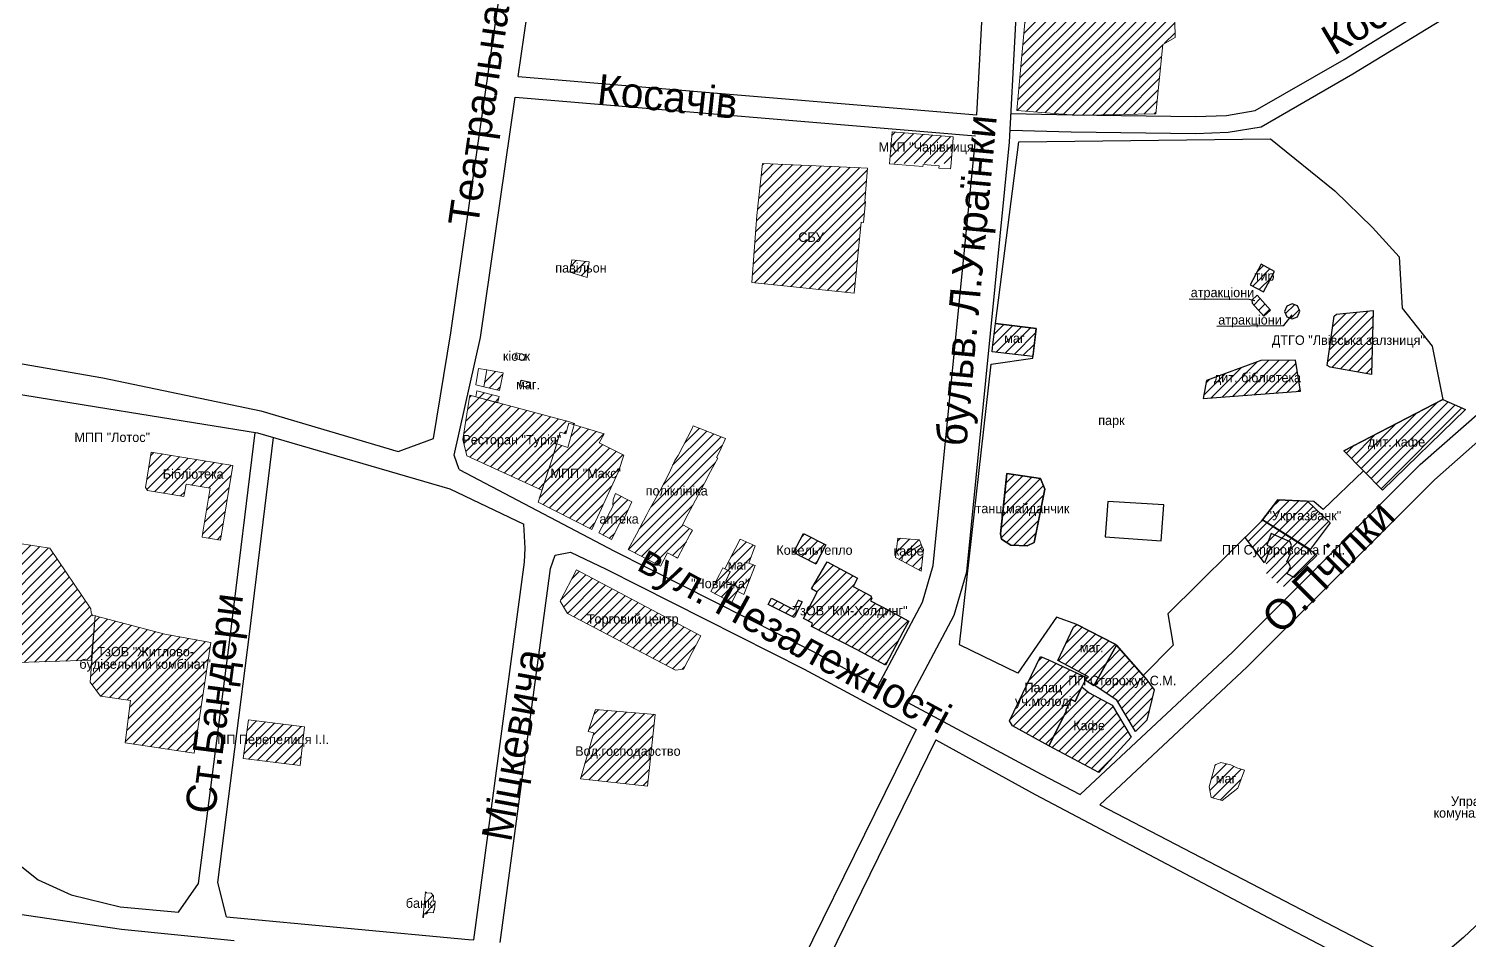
# Model space of a CAD drawing. Header units: millimetres. Extents: x 1379499 to 1411715, y 5652947 to 5671991.
# Drawn here: x 1403369 to 1404131, y 5658137 to 5658619 of the extents above; entities that cross this region are included whole.
import ezdxf
from ezdxf.enums import TextEntityAlignment as Align

# ---------------------------------------------------------------- set-up
doc = ezdxf.new("R2010")
doc.units = ezdxf.units.MM
for name, color, linetype in [('вулиці', 7, 'Continuous'), ('ВулНазва', 7, 'Continuous'), ('на область', 5, 'Continuous')]:
    doc.layers.add(name, color=color, linetype=linetype)
picture_1 = doc.add_image_def('image1.bmp', size_in_pixel=(3370, 2384))
pattern_1 = [(45, (19203.3615, -9190.9644), (-2.6516504294, 2.6516504294), [])]

msp = doc.modelspace()

# ---------------------------------------------------------------- hatches: boundary and pattern name
at = {"layer": 'вулиці', "lineweight": -2}
h = msp.add_hatch(dxfattribs=at)
h.set_pattern_fill('ANSI31', color=2, scale=30, style=0)
h.set_pattern_definition(pattern_1)
h.paths.add_polyline_path([(1403974.93, 5658631.44), (1403974.39, 5658657.22), (1403961.82, 5658657.43), (1403962.48, 5658676.98), (1403938.96, 5658675.14), (1403939.03, 5658672.28), (1403900.04, 5658669.08), (1403896.61, 5658631.44)])
h.paths.add_polyline_path([(1403896.61, 5658631.44), (1403891.53, 5658575.81), (1403919.65, 5658573.5), (1403920.81, 5658573.48), (1403929.69, 5658573.36), (1403965.04, 5658573.96), (1403968.71, 5658610.66), (1403975.29, 5658614.34), (1403974.93, 5658631.44)])
h.paths.add_polyline_path([(1403902.92, 5658621.8), (1403972.26, 5658621.8), (1403972.26, 5658631.69), (1403902.92, 5658631.69)], flags=9)
h = msp.add_hatch(dxfattribs=at)
h.set_pattern_fill('ANSI31', color=2, scale=30, style=0)
h.set_pattern_definition(pattern_1)
h.paths.add_polyline_path([(1403857.18, 5658552.31), (1403857.7, 5658558.55), (1403857.97, 5658561.87), (1403825.63, 5658564.47), (1403824.3, 5658547.82), (1403856.8, 5658547.82)])
h.paths.add_polyline_path([(1403814.55, 5658550.86), (1403875.15, 5658550.86), (1403875.15, 5658560.92), (1403814.55, 5658560.92)], flags=9)
h = msp.add_hatch(dxfattribs=at)
h.set_pattern_fill('ANSI31', color=5, scale=30, style=0)
h.set_pattern_definition(pattern_1)
h.paths.add_polyline_path([(1403812.69, 5658545.23), (1403805.7, 5658545.6), (1403757.37, 5658547.82), (1403757.11, 5658547.82), (1403754.16, 5658520.26), (1403751.37, 5658484.85), (1403805.61, 5658479.19), (1403809.23, 5658516.72), (1403810.51, 5658516.61), (1403811.61, 5658527.69), (1403811.26, 5658527.71)])
h.paths.add_polyline_path([(1403774.27, 5658504.98), (1403791.22, 5658504.98), (1403791.22, 5658512.64), (1403774.27, 5658512.64)], flags=24)
h = msp.add_hatch(dxfattribs=at)
h.set_pattern_fill('ANSI31', color=2, scale=30, style=0)
h.set_pattern_definition(pattern_1)
h.paths.add_polyline_path([(1403656.27, 5658496.89), (1403655.11, 5658490.29), (1403664.33, 5658487.47), (1403665.37, 5658495.72)])
h.paths.add_polyline_path([(1403641.5, 5658488.95), (1403680.67, 5658488.95), (1403680.67, 5658496.45), (1403641.5, 5658496.45)], flags=9)
h = msp.add_hatch(dxfattribs=at)
h.set_pattern_fill('ANSI31', color=2, scale=30, style=0)
h.set_pattern_definition(pattern_1)
h.paths.add_polyline_path([(1404027.85, 5658490.74), (1404020.85, 5658494.52), (1404014.98, 5658483.64), (1404021.99, 5658479.85), (1404023.83, 5658483.27), (1404027.39, 5658489.87)])
h.paths.add_polyline_path([(1404015.88, 5658483.85), (1404029.24, 5658483.85), (1404029.24, 5658491.32), (1404015.88, 5658491.32)], flags=9)
h = msp.add_hatch(dxfattribs=at)
h.set_pattern_fill('ANSI31', color=2, scale=30, style=0)
h.set_pattern_definition(pattern_1)
h.paths.add_polyline_path([(1404018.73, 5658478.14), (1404015.78, 5658475.58), (1404015.99, 5658473.88), (1404022.19, 5658466.96), (1404025.72, 5658470.25)])
h = msp.add_hatch(dxfattribs=at)
h.set_pattern_fill('ANSI31', color=12, scale=30, style=0)
h.set_pattern_definition(pattern_1)
h.paths.add_polyline_path([(1404080.09, 5658469.98), (1404060.58, 5658468.18), (1404059.42, 5658467.03), (1404055.69, 5658440.88), (1404057.3, 5658440.12), (1404079.13, 5658436.26)])
h.paths.add_polyline_path([(1404007.51, 5658449.41), (1404126.26, 5658449.41), (1404126.26, 5658458.16), (1404007.51, 5658458.16)], flags=9)
h = msp.add_hatch(dxfattribs=at)
h.set_pattern_fill('ANSI31', color=2, scale=30, style=0)
h.set_pattern_definition(pattern_1)
h.paths.add_polyline_path([(1404040.06, 5658472.4), (1404040.02, 5658472.43), (1404037.17, 5658473.61), (1404034.35, 5658472.41), (1404033.2, 5658469.57), (1404034.37, 5658466.8), (1404034.42, 5658466.74), (1404037.25, 5658465.6), (1404040.04, 5658466.78), (1404041.21, 5658469.63)])
h = msp.add_hatch(dxfattribs=at)
h.set_pattern_fill('ANSI31', color=2, scale=30, style=0)
h.set_pattern_definition(pattern_1)
h.paths.add_polyline_path([(1403880.34, 5658463.13), (1403878.76, 5658450.44), (1403878.55, 5658448.24), (1403900.05, 5658445.66), (1403901.89, 5658460.54)])
h.paths.add_polyline_path([(1403883.93, 5658452.75), (1403896.64, 5658452.75), (1403896.64, 5658457.95), (1403883.93, 5658457.95)], flags=24)
h = msp.add_hatch(dxfattribs=at)
h.set_pattern_fill('ANSI31', color=2, scale=30, style=0)
h.set_pattern_definition(pattern_1)
h.paths.add_polyline_path([(1403619.96, 5658437.13), (1403611.31, 5658438.63), (1403609.78, 5658429.72), (1403617.94, 5658427.73)])
h = msp.add_hatch(dxfattribs=at)
h.set_pattern_fill('ANSI31', color=5, scale=30, style=0)
h.set_pattern_definition(pattern_1)
h.paths.add_polyline_path([(1404038.88, 5658443.69), (1404020.48, 5658443.55), (1403991.83, 5658433.05), (1403990.18, 5658423.56), (1404041.59, 5658427.42)])
h.paths.add_polyline_path([(1403993.82, 5658429.54), (1404043.82, 5658429.54), (1404043.82, 5658438.6), (1403993.82, 5658438.6)], flags=9)
h = msp.add_hatch(dxfattribs=at)
h.set_pattern_fill('ANSI31', color=2, scale=30, style=0)
h.set_pattern_definition(pattern_1)
h.paths.add_polyline_path([(1403654.75, 5658410.51), (1403657.54, 5658409.67), (1403657.73, 5658410.36), (1403654.97, 5658411.22), (1403602.25, 5658425.2), (1403598.59, 5658401.84), (1403600.75, 5658393.16), (1403640.37, 5658375.04), (1403645.54, 5658391.17), (1403648.14, 5658399.61), (1403648.24, 5658399.58), (1403648.24, 5658399.58), (1403648.24, 5658399.58), (1403650.13, 5658405.72), (1403653, 5658404.83)])
h.paths.add_polyline_path([(1403595.96, 5658396.08), (1403653.03, 5658396.08), (1403653.03, 5658406.16), (1403595.96, 5658406.16)], flags=9)
h.paths.add_polyline_path([(1403641.46, 5658380.16), (1403685.76, 5658380.16), (1403685.76, 5658387.64), (1403641.46, 5658387.64)], flags=9)
h = msp.add_hatch(dxfattribs=at)
h.set_pattern_fill('ANSI31', color=2, scale=30, style=0)
h.set_pattern_definition(pattern_1)
h.paths.add_polyline_path([(1403606.05, 5658427.58), (1403605.48, 5658424.34), (1403616.96, 5658421.3), (1403617.82, 5658424.58)])
h = msp.add_hatch(dxfattribs=at)
h.set_pattern_fill('ANSI31', color=2, scale=30, style=0)
h.set_pattern_definition(pattern_1)
h.paths.add_polyline_path([(1404128.83, 5658417.72), (1404116.84, 5658423.08), (1404064.54, 5658395.9), (1404074.95, 5658385.29), (1404085.01, 5658375.04)])
h.paths.add_polyline_path([(1404075.94, 5658394.94), (1404108.84, 5658394.94), (1404108.84, 5658404.99), (1404075.94, 5658404.99)], flags=24)
h = msp.add_hatch(dxfattribs=at)
h.set_pattern_fill('ANSI31', color=204, scale=30, style=0)
h.set_pattern_definition(pattern_1)
h.paths.add_polyline_path([(1403683.79, 5658393.53), (1403670.79, 5658400.07), (1403673.42, 5658404.83), (1403657.54, 5658409.67), (1403654.1, 5658397.67), (1403648.14, 5658399.61), (1403645.54, 5658391.17), (1403640.37, 5658375.04), (1403640.4, 5658375.02), (1403638.38, 5658368.81), (1403666.8, 5658354.23), (1403680.85, 5658384.88)])
h.paths.add_polyline_path([(1403641.46, 5658380.16), (1403685.76, 5658380.16), (1403685.76, 5658387.64), (1403641.46, 5658387.64)], flags=9)
h = msp.add_hatch(dxfattribs=at)
h.set_pattern_fill('ANSI31', color=5, scale=30, style=0)
h.set_pattern_definition(pattern_1)
h.paths.add_polyline_path([(1403728.54, 5658382.78), (1403728.69, 5658383.27), (1403733.43, 5658392.04), (1403732.74, 5658392.4), (1403734.55, 5658395.75), (1403737.48, 5658402.39), (1403720.33, 5658409.13), (1403719.95, 5658407.65), (1403712.42, 5658393.33), (1403710.65, 5658390.81), (1403707.68, 5658384.07), (1403702.77, 5658374.62), (1403697.05, 5658364.24), (1403695.89, 5658362.15), (1403690.36, 5658351.89), (1403686.12, 5658343.66), (1403700.12, 5658336.51), (1403703.16, 5658334.9), (1403706.86, 5658341.89), (1403711.17, 5658339.61), (1403712.19, 5658339.07), (1403718.89, 5658351.74), (1403720.08, 5658354), (1403715.32, 5658356.52), (1403714.74, 5658356.82), (1403717.78, 5658362.53), (1403724.1, 5658374.36)])
h.paths.add_polyline_path([(1403685.04, 5658371.1), (1403738.37, 5658371.1), (1403738.37, 5658378.6), (1403685.04, 5658378.6)], flags=9)
h.paths.add_polyline_path([(1403652.75, 5658346.6), (1403882.44, 5658221.94), (1403893.89, 5658243.04), (1403664.2, 5658367.69)], flags=9)
h = msp.add_hatch(dxfattribs=at)
h.set_pattern_fill('ANSI31', color=5, scale=30, style=0)
h.set_pattern_definition(pattern_1)
h.paths.add_polyline_path([(1403433.83, 5658395.16), (1403430.78, 5658376.47), (1403431.93, 5658374.9), (1403451.14, 5658371.74), (1403452.21, 5658378.25), (1403464.97, 5658376.15), (1403460.98, 5658351.89), (1403460.7, 5658350.17), (1403470.44, 5658348.56), (1403476.94, 5658388.09)])
h.paths.add_polyline_path([(1403431.42, 5658379.98), (1403480.58, 5658379.98), (1403480.58, 5658387.48), (1403431.42, 5658387.48)], flags=9)
h = msp.add_hatch(dxfattribs=at)
h.set_pattern_fill('ANSI31', color=2, scale=30, style=0)
h.set_pattern_definition(pattern_1)
h.paths.add_polyline_path([(1403886.21, 5658383.8), (1403886.14, 5658383.08), (1403884.12, 5658363.12), (1403882.94, 5658351.99), (1403883.51, 5658349.13), (1403888.47, 5658346), (1403897.06, 5658345.58), (1403900.7, 5658347.36), (1403903.14, 5658359.53), (1403906.41, 5658375.53), (1403904.04, 5658381.3)])
h.paths.add_polyline_path([(1403867.91, 5658360.51), (1403921.21, 5658360.51), (1403921.21, 5658369.24), (1403867.91, 5658369.24)], flags=9)
h = msp.add_hatch(dxfattribs=at)
h.set_pattern_fill('ANSI31', color=2, scale=30, style=0)
h.set_pattern_definition(pattern_1)
h.paths.add_polyline_path([(1403687.91, 5658368.93), (1403679.28, 5658373.33), (1403678.03, 5658370.2), (1403677.98, 5658367.17), (1403678.21, 5658367.06), (1403670.53, 5658352.5), (1403677.23, 5658349.07), (1403681.72, 5658357.66), (1403683.03, 5658358.14)])
h.paths.add_polyline_path([(1403666.23, 5658357.36), (1403696.23, 5658357.36), (1403696.23, 5658362.36), (1403666.23, 5658362.36)], flags=9)
h = msp.add_hatch(dxfattribs=at)
h.set_pattern_fill('ANSI31', color=2, scale=30, style=0)
h.set_pattern_definition(pattern_1)
h.paths.add_polyline_path([(1404029.64, 5658369.99), (1404021.42, 5658359.33), (1404023.14, 5658358.24), (1404046.73, 5658343.62), (1404057.28, 5658357.72), (1404045.21, 5658369.24)])
h.paths.add_polyline_path([(1404020.82, 5658356.02), (1404066.5, 5658356.02), (1404066.5, 5658366.08), (1404020.82, 5658366.08)], flags=9)
h = msp.add_hatch(dxfattribs=at)
h.set_pattern_fill('ANSI31', color=5, scale=30, style=0)
h.set_pattern_definition(pattern_1)
h.paths.add_polyline_path([(1403314.79, 5658354.89), (1403266.5, 5658362.76), (1403286.8, 5658312.09), (1403296.61, 5658286.92), (1403297.26, 5658287.62), (1403352.44, 5658304.62), (1403357.91, 5658283.74), (1403402.07, 5658285.2), (1403403.78, 5658304.28), (1403404.09, 5658308.63), (1403404.17, 5658308.61), (1403404.18, 5658308.74), (1403402.93, 5658308.65), (1403402.05, 5658310.15), (1403401.84, 5658312.28), (1403380.14, 5658344.44), (1403357.32, 5658347.86)])
h.paths.add_polyline_path([(1403326.67, 5658319.76), (1403350.43, 5658319.76), (1403350.43, 5658327.23), (1403326.67, 5658327.23)], flags=24)
h.paths.add_polyline_path([(1403392.95, 5658277.54), (1403468.31, 5658277.54), (1403468.31, 5658287.62), (1403392.95, 5658287.62)], flags=9)
h = msp.add_hatch(dxfattribs=at)
h.set_pattern_fill('ANSI31', color=2, scale=30, style=0)
h.set_pattern_definition(pattern_1)
h.paths.add_polyline_path([(1403737.62, 5658327.03), (1403740.01, 5658331.94), (1403737.1, 5658333.43), (1403736.11, 5658333.94), (1403734.31, 5658330.4), (1403729.71, 5658321.42), (1403740.9, 5658315.61), (1403743.63, 5658321.54), (1403744.42, 5658323.54)], flags=16)
h.paths.add_polyline_path([(1403713.52, 5658321.95), (1403756.02, 5658321.95), (1403756.02, 5658329.45), (1403713.52, 5658329.45)], flags=24)
h.paths.add_polyline_path([(1403652.75, 5658346.6), (1403882.44, 5658221.94), (1403893.89, 5658243.04), (1403664.2, 5658367.69)], flags=9)
h = msp.add_hatch(dxfattribs=at)
h.set_pattern_fill('ANSI31', color=2, scale=30, style=0)
h.set_pattern_definition(pattern_1)
h.paths.add_polyline_path([(1403753.14, 5658345.63), (1403745.35, 5658349.24), (1403737.15, 5658333.48), (1403740.05, 5658331.99), (1403737.66, 5658327.08), (1403744.47, 5658323.59), (1403743.67, 5658321.59), (1403747.17, 5658319.92), (1403753.23, 5658335.21), (1403749.82, 5658336.56)], flags=17)
h.paths.add_polyline_path([(1403737.72, 5658332.85), (1403752.29, 5658332.85), (1403752.29, 5658338.1), (1403737.72, 5658338.1)], flags=24)
h.paths.add_polyline_path([(1403679.89, 5658327.18), (1403851.38, 5658234.11), (1403866.76, 5658262.46), (1403695.27, 5658355.52)], flags=9)
h = msp.add_hatch(dxfattribs=at)
h.set_pattern_fill('ANSI31', scale=30, style=0)
h.set_pattern_definition(pattern_1)
h.paths.add_polyline_path([(1403737.62, 5658327.03), (1403740.01, 5658331.94), (1403737.1, 5658333.43), (1403736.14, 5658333.92), (1403734.35, 5658330.45), (1403729.75, 5658321.47), (1403729.74, 5658321.48), (1403729.71, 5658321.42), (1403740.9, 5658315.61), (1403743.63, 5658321.54), (1403744.42, 5658323.54)], flags=16)
h.paths.add_polyline_path([(1403679.89, 5658327.18), (1403851.38, 5658234.11), (1403866.76, 5658262.46), (1403695.27, 5658355.52)], flags=9)
h = msp.add_hatch(dxfattribs=at)
h.set_pattern_fill('ANSI31', color=2, scale=30, style=0)
h.set_pattern_definition(pattern_1)
h.paths.add_polyline_path([(1404012.31, 5658350.13), (1404022.6, 5658336.6), (1404025.91, 5658345.1), (1404023.75, 5658346.07), (1404026.13, 5658352.08), (1404036.05, 5658347.82), (1404036.82, 5658345.87), (1404035.53, 5658342.89), (1404036.33, 5658341.47), (1404034.42, 5658337.16), (1404035.29, 5658336.88), (1404036.33, 5658334.62), (1404034.58, 5658330.76), (1404038.24, 5658328.9), (1404050.23, 5658340.56), (1404048.72, 5658342.16), (1404023.14, 5658358.24), (1404021.41, 5658359.32), (1404020.92, 5658358.68)])
h.paths.add_polyline_path([(1404026.13, 5658352.08), (1404023.75, 5658346.07), (1404025.91, 5658345.1), (1404022.6, 5658336.6), (1404023.2, 5658336.29), (1404025.29, 5658335.31), (1404023.54, 5658331.16), (1404029.1, 5658326.08), (1404031.44, 5658325.02), (1404033.04, 5658323.72), (1404038.24, 5658328.9), (1404034.58, 5658330.76), (1404036.33, 5658334.62), (1404035.29, 5658336.88), (1404034.42, 5658337.16), (1404036.33, 5658341.47), (1404035.53, 5658342.87), (1404036.82, 5658345.86), (1404036.05, 5658347.82)])
h.paths.add_polyline_path([(1403996.97, 5658337.88), (1404068.25, 5658337.88), (1404068.25, 5658347.77), (1403996.97, 5658347.77)], flags=9)
h = msp.add_hatch(dxfattribs=at)
h.set_pattern_fill('ANSI31', color=204, scale=30, style=0)
h.set_pattern_definition(pattern_1)
h.paths.add_polyline_path([(1403778.72, 5658352.21), (1403773.39, 5658342.03), (1403785.04, 5658336.05), (1403785.36, 5658335.89), (1403790.57, 5658346.14)])
h.paths.add_polyline_path([(1403757.06, 5658339.6), (1403812.06, 5658339.6), (1403812.06, 5658347.1), (1403757.06, 5658347.1)], flags=9)
h = msp.add_hatch(dxfattribs=at)
h.set_pattern_fill('ANSI31', color=2, scale=30, style=0)
h.set_pattern_definition(pattern_1)
h.paths.add_polyline_path([(1403828.65, 5658349.78), (1403827.42, 5658339.42), (1403830.78, 5658337.64), (1403831.08, 5658340.15), (1403841.07, 5658346.36), (1403840.03, 5658348.78)])
h.paths.add_polyline_path([(1403824.36, 5658339.82), (1403844.36, 5658339.82), (1403844.36, 5658344.82), (1403824.36, 5658344.82)], flags=9)
h = msp.add_hatch(dxfattribs=at)
h.set_pattern_fill('ANSI31', color=2, scale=30, style=0)
h.set_pattern_definition(pattern_1)
h.paths.add_polyline_path([(1403842.19, 5658343.73), (1403841.02, 5658332.23), (1403838.27, 5658333.71), (1403830.78, 5658337.64), (1403827.42, 5658339.42), (1403828.65, 5658349.78), (1403840.03, 5658348.78), (1403841.07, 5658346.36)])
h.paths.add_polyline_path([(1403825.22, 5658337.29), (1403843.49, 5658337.29), (1403843.49, 5658347.35), (1403825.22, 5658347.35)], flags=9)
h = msp.add_hatch(dxfattribs=at)
h.set_pattern_fill('ANSI31', color=2, scale=30, style=0)
h.set_pattern_definition(pattern_1)
h.paths.add_polyline_path([(1403465.37, 5658294.54), (1403441.01, 5658299.03), (1403404.09, 5658308.63), (1403401.59, 5658273.62), (1403406.99, 5658266.23), (1403422.94, 5658263.95), (1403420.02, 5658241.52), (1403456.51, 5658235.99)])
h.paths.add_polyline_path([(1403379.59, 5658278.2), (1403481.67, 5658278.2), (1403481.67, 5658286.95), (1403379.59, 5658286.95)], flags=9)
h.paths.add_polyline_path([(1403395.48, 5658285.99), (1403466.31, 5658285.99), (1403466.31, 5658293.49), (1403395.48, 5658293.49)], flags=9)
h.paths.add_polyline_path([(1403473.34, 5658184.27), (1403493.03, 5658336.33), (1403465.26, 5658339.93), (1403445.57, 5658187.86)], flags=9)
h = msp.add_hatch(dxfattribs=at)
h.set_pattern_fill('ANSI31', color=2, scale=30, style=0)
h.set_pattern_definition([(45, (19194.4583, -9185.406), (-2.6516504294, 2.6516504294), [])])
h.paths.add_polyline_path([(1403658.7, 5658332.93), (1403650.01, 5658316.4), (1403653.98, 5658309.81), (1403711.06, 5658279.83), (1403715.23, 5658280.47), (1403724.42, 5658298.08)])
h.paths.add_polyline_path([(1403653.25, 5658302.07), (1403723.67, 5658302.07), (1403723.67, 5658310.82), (1403653.25, 5658310.82)], flags=25)
h = msp.add_hatch(dxfattribs=at)
h.set_pattern_fill('ANSI31', color=2, scale=30, style=0)
h.set_pattern_definition(pattern_1)
h.paths.add_polyline_path([(1403806.85, 5658290.82), (1403822.07, 5658282.53), (1403831.35, 5658299.98), (1403834.47, 5658305.84), (1403824, 5658311.43), (1403814.15, 5658316.5), (1403814.85, 5658317.82), (1403814.44, 5658319.18), (1403804.97, 5658324.2), (1403807.28, 5658328.56), (1403791.22, 5658337.22), (1403783.07, 5658322.87), (1403785.93, 5658321.2), (1403778.81, 5658307.3), (1403783.57, 5658304.81), (1403783.01, 5658302.93)])
h.paths.add_polyline_path([(1403762.29, 5658306.34), (1403844.38, 5658306.34), (1403844.38, 5658315.09), (1403762.29, 5658315.09)], flags=9)
h = msp.add_hatch(dxfattribs=at)
h.set_pattern_fill('ANSI31', color=2, scale=30, style=0)
h.set_pattern_definition(pattern_1)
h.paths.add_polyline_path([(1403761.8, 5658317.97), (1403760.09, 5658314.58), (1403773.83, 5658307.67), (1403777.97, 5658316.07), (1403776.09, 5658317), (1403773.62, 5658312.03)])
h.paths.add_polyline_path([(1403762.29, 5658306.34), (1403844.38, 5658306.34), (1403844.38, 5658315.09), (1403762.29, 5658315.09)], flags=9)
h = msp.add_hatch(dxfattribs=at)
h.set_pattern_fill('ANSI31', color=2, scale=30, style=0)
h.set_pattern_definition(pattern_1)
h.paths.add_polyline_path([(1403923.3, 5658304), (1403921.48, 5658302.57), (1403913.22, 5658285.05), (1403929.42, 5658276.44), (1403927.8, 5658274.69), (1403927.79, 5658274.66), (1403932.22, 5658271.62), (1403932.46, 5658272.05), (1403932.46, 5658272.05), (1403944.07, 5658292.69), (1403944.07, 5658292.7), (1403944.07, 5658292.7), (1403932.46, 5658272.05), (1403932.46, 5658272.05), (1403944.07, 5658292.7), (1403944.01, 5658293.57)])
h = msp.add_hatch(dxfattribs=at)
h.set_pattern_fill('ANSI31', color=2, scale=30, style=0)
h.set_pattern_definition(pattern_1)
h.paths.add_polyline_path([(1403954.39, 5658247.51), (1403960.29, 5658253.5), (1403964.29, 5658269.44), (1403960.35, 5658274.88), (1403958.36, 5658277.15), (1403944.34, 5658293.18), (1403933.09, 5658273.16), (1403933.09, 5658273.16), (1403932.46, 5658272.05), (1403944.5, 5658264.1)])
h.paths.add_polyline_path([(1403915.11, 5658268.78), (1403979.55, 5658268.78), (1403979.55, 5658278.67), (1403915.11, 5658278.67)], flags=9)
h = msp.add_hatch(dxfattribs=at)
h.set_pattern_fill('ANSI31', color=5, scale=30, style=0)
h.set_pattern_definition(pattern_1)
h.paths.add_polyline_path([(1403908.26, 5658285.3), (1403904.15, 5658287.2), (1403887.71, 5658253.16), (1403889.34, 5658250.44), (1403908.53, 5658239.87), (1403917.89, 5658258.47), (1403917.45, 5658258.69), (1403920.35, 5658264.33), (1403922.35, 5658263.31), (1403925.97, 5658271.18), (1403927.79, 5658274.66), (1403927.78, 5658274.67), (1403927.8, 5658274.69), (1403928.5, 5658276.04)])
h.paths.add_polyline_path([(1403884.95, 5658258.53), (1403926.2, 5658258.53), (1403926.2, 5658267.28), (1403884.95, 5658267.28)], flags=9)
h.paths.add_polyline_path([(1403892.45, 5658265.65), (1403918.7, 5658265.65), (1403918.7, 5658274.4), (1403892.45, 5658274.4)], flags=25)
h = msp.add_hatch(dxfattribs=at)
h.set_pattern_fill('ANSI31', color=2, scale=30, style=0)
h.set_pattern_definition(pattern_1)
h.paths.add_polyline_path([(1403941.92, 5658261.39), (1403929.78, 5658268.02), (1403925.97, 5658271.18), (1403922.35, 5658263.31), (1403920.35, 5658264.33), (1403917.45, 5658258.69), (1403917.89, 5658258.47), (1403908.53, 5658239.87), (1403934.9, 5658225.85), (1403951.99, 5658244.5)])
h.paths.add_polyline_path([(1403919.97, 5658245.02), (1403939.59, 5658245.02), (1403939.59, 5658255.07), (1403919.97, 5658255.07)], flags=24)
h.paths.add_polyline_path([(1403888.5, 5658257.86), (1403922.66, 5658257.86), (1403922.66, 5658267.94), (1403888.5, 5658267.94)], flags=9)
h = msp.add_hatch(dxfattribs=at)
h.set_pattern_fill('ANSI31', color=164, scale=30, style=0)
h.set_pattern_definition(pattern_1)
h.paths.add_polyline_path([(1403668.82, 5658259.07), (1403664.9, 5658247.54), (1403667.83, 5658246.86), (1403660.87, 5658222.48), (1403696.3, 5658218.66), (1403700.28, 5658256.54)])
h.paths.add_polyline_path([(1403647.35, 5658232), (1403724.43, 5658232), (1403724.43, 5658240.75), (1403647.35, 5658240.75)], flags=9)
h = msp.add_hatch(dxfattribs=at)
h.set_pattern_fill('ANSI31', color=2, scale=30, style=0)
h.set_pattern_definition(pattern_1)
h.paths.add_polyline_path([(1403512.64, 5658229.53), (1403514.8, 5658249.94), (1403485.34, 5658253.69), (1403482.37, 5658233.28)])
h.paths.add_polyline_path([(1403456.83, 5658238.19), (1403539.74, 5658238.19), (1403539.74, 5658246.94), (1403456.83, 5658246.94)], flags=9)
h = msp.add_hatch(dxfattribs=at)
h.set_pattern_fill('ANSI31', color=2, scale=30, style=0)
h.set_pattern_definition(pattern_1)
h.paths.add_polyline_path([(1403999.42, 5658231.07), (1403996.43, 5658229.91), (1403993.28, 5658218.18), (1403994.41, 5658212.59), (1404000.24, 5658211.08), (1404008.47, 5658217.53), (1404011.95, 5658227.04), (1404007.86, 5658228.32), (1404004.67, 5658229.82)])
h.paths.add_polyline_path([(1403995.09, 5658220.1), (1404009.26, 5658220.1), (1404009.26, 5658225.1), (1403995.09, 5658225.1)], flags=24)
h = msp.add_hatch(dxfattribs=at)
h.set_pattern_fill('ANSI31', color=2, scale=30, style=0)
h.set_pattern_definition(pattern_1)
h.paths.add_polyline_path([(1403577.74, 5658151.64), (1403577.66, 5658151.14), (1403579.42, 5658151.05), (1403580.11, 5658151.83), (1403583.04, 5658151.59), (1403583.26, 5658153.14), (1403583.6, 5658153.14), (1403583.92, 5658157.76), (1403582.97, 5658157.81), (1403583.02, 5658160.54), (1403581.85, 5658161.97), (1403579.37, 5658162.23), (1403578.85, 5658162.81)])
h.paths.add_polyline_path([(1403565.52, 5658154.41), (1403585.52, 5658154.41), (1403585.52, 5658159.41), (1403565.52, 5658159.41)], flags=9)

# ---------------------------------------------------------------- linework, layer by layer
at = {"layer": 'вулиці', "color": 7}
for p, q in [((1403892.59, 5658559.16), (1404025.64, 5658560.79)), ((1404025.64, 5658560.79), (1404059.66, 5658533.23)), ((1403880.34, 5658463.13), (1403892.59, 5658559.16)), ((1404059.66, 5658533.23), (1404079.65, 5658513.89)), ((1404079.65, 5658513.89), (1404093.71, 5658498.34)), ((1404020.85, 5658494.52), (1404014.98, 5658483.64)), ((1404027.85, 5658490.74), (1404020.85, 5658494.52)), ((1404093.71, 5658498.34), (1404095.36, 5658471.34)), ((1404014.98, 5658483.64), (1404021.99, 5658479.85)), ((1404021.99, 5658479.85), (1404027.85, 5658490.74)), ((1404018.73, 5658478.14), (1404015.78, 5658475.58)), ((1404025.72, 5658470.25), (1404018.73, 5658478.14)), ((1404015.78, 5658475.58), (1404015.99, 5658473.88)), ((1404015.99, 5658473.88), (1404022.19, 5658466.96)), ((1404022.19, 5658466.96), (1404025.72, 5658470.25)), ((1404034.35, 5658472.41), (1404033.2, 5658469.57)), ((1404033.2, 5658469.57), (1404034.39, 5658466.75)), ((1404037.17, 5658473.61), (1404034.35, 5658472.41)), ((1404040.05, 5658472.42), (1404037.17, 5658473.61)), ((1404040.04, 5658466.78), (1404041.21, 5658469.63)), ((1404041.21, 5658469.63), (1404040.05, 5658472.42)), ((1404095.36, 5658471.34), (1404111.29, 5658451.24)), ((1403901.89, 5658460.54), (1403880.34, 5658463.13)), ((1403899.96, 5658444.93), (1403901.89, 5658460.54)), ((1404034.39, 5658466.75), (1404037.25, 5658465.6)), ((1404037.25, 5658465.6), (1404040.04, 5658466.78)), ((1404111.29, 5658451.24), (1404116.84, 5658423.08)), ((1403861.33, 5658293.27), (1403877.93, 5658441.67)), ((1403877.93, 5658441.67), (1403899.96, 5658444.93)), ((1404020.53, 5658443.6), (1403991.83, 5658433.08)), ((1404038.93, 5658443.74), (1404020.53, 5658443.6)), ((1404041.65, 5658427.43), (1404038.93, 5658443.74)), ((1403991.83, 5658433.08), (1403990.18, 5658423.56)), ((1403990.18, 5658423.56), (1404041.65, 5658427.43)), ((1404116.84, 5658423.08), (1404064.54, 5658395.9)), ((1404064.54, 5658395.9), (1404074.95, 5658385.29)), ((1404074.95, 5658385.29), (1404053.62, 5658364.92)), ((1403886.21, 5658383.81), (1403884.12, 5658363.12)), ((1403904.04, 5658381.3), (1403886.21, 5658383.81)), ((1403906.41, 5658375.53), (1403904.04, 5658381.3)), ((1403903.14, 5658359.53), (1403906.41, 5658375.53)), ((1403939.75, 5658369.09), (1403938.37, 5658350.35)), ((1403969.34, 5658367.39), (1403939.75, 5658369.09)), ((1404029.64, 5658369.99), (1404020.92, 5658358.68)), ((1404048.59, 5658369.08), (1404029.64, 5658369.99)), ((1404053.62, 5658364.92), (1404048.59, 5658369.08)), ((1403884.12, 5658363.12), (1403882.94, 5658351.99)), ((1403967.95, 5658348.32), (1403969.34, 5658367.39)), ((1403900.7, 5658347.36), (1403903.14, 5658359.53)), ((1404020.92, 5658358.68), (1403971.49, 5658309.62)), ((1404020.92, 5658358.68), (1404020.92, 5658358.68)), ((1403882.94, 5658351.99), (1403883.51, 5658349.13)), ((1403883.51, 5658349.13), (1403888.47, 5658346)), ((1403897.06, 5658345.58), (1403900.7, 5658347.36)), ((1403938.37, 5658350.35), (1403967.95, 5658348.32)), ((1403888.47, 5658346), (1403897.06, 5658345.58)), ((1403971.49, 5658309.62), (1403974.22, 5658293.18)), ((1403912.52, 5658308.01), (1403892.16, 5658278.32)), ((1403923.3, 5658304), (1403912.52, 5658308.01)), ((1403944.01, 5658293.57), (1403923.3, 5658304)), ((1403892.16, 5658278.32), (1403861.33, 5658293.27)), ((1403958.36, 5658277.15), (1403944.01, 5658293.57)), ((1403974.22, 5658293.18), (1403958.36, 5658277.15))]:
    msp.add_line(p, q, dxfattribs=at)
for points in [[(1403627.86, 5658593.73), (1403635.75, 5658648.45), (1403667.81, 5658923.48)], [(1403870.38, 5658573.39), (1403886.97, 5658880.76)], [(1403833.9, 5658262.9), (1403858.43, 5658309.06), (1403865.08, 5658331.88), (1403887.64, 5658559.05), (1403893.73, 5658671.89)], [(1403888.45, 5658574.2), (1403920.81, 5658573.48), (1403986.05, 5658572.61), (1404002.45, 5658573.2), (1404017.69, 5658575.69), (1404064.61, 5658602.81), (1404135.41, 5658646.18), (1404151.03, 5658656.37)], [(1403887.98, 5658565.38), (1403920.34, 5658564.48), (1403986.15, 5658563.61), (1404003.34, 5658564.23), (1404020.76, 5658567.07), (1404069.22, 5658595.07), (1404140.5, 5658638.74), (1404156.06, 5658649.1)], [(1403564.44, 5658395.46), (1403583.04, 5658402.32), (1403592.19, 5658458.32), (1403618.45, 5658640.62)], [(1403627.86, 5658593.73), (1403870.38, 5658573.39)], [(1403596.73, 5658385.91), (1403593.95, 5658393.65), (1403607.98, 5658455.71), (1403626.29, 5658582.83)], [(1403626.29, 5658582.83), (1403869.79, 5658562.4)], [(1403818.05, 5658271.43), (1403841.67, 5658315.87), (1403847.33, 5658335.32), (1403869.68, 5658560.43)], [(1403925.12, 5658214.15), (1404005.73, 5658289.63), (1404104.95, 5658388.59), (1404147.83, 5658426.42), (1404244.62, 5658514.7)], [(1403232.69, 5658447.18), (1403404.88, 5658419.16), (1403489.99, 5658405.31)], [(1403318.63, 5658449.92), (1403408.21, 5658434.46), (1403491.85, 5658416.93)], [(1403935.47, 5658208.77), (1404013.37, 5658281.72), (1404112.48, 5658380.56), (1404155.17, 5658418.23), (1404161.23, 5658423.76)], [(1403491.85, 5658416.93), (1403564.44, 5658395.46)], [(1403448.17, 5658151.98), (1403458.86, 5658167.06), (1403475.94, 5658300.19), (1403488.71, 5658405.52)], [(1403473.62, 5658149.6), (1403469.02, 5658167.68), (1403485.86, 5658298.95), (1403498.46, 5658402.86)], [(1403489.99, 5658405.31), (1403591.81, 5658375.8), (1403630.78, 5658357.06)], [(1403596.73, 5658385.91), (1403678.81, 5658342.84), (1403783.57, 5658290), (1403818.05, 5658271.43)], [(1403604.4, 5658137.34), (1403631.28, 5658336.94), (1403631.5, 5658344.41), (1403630.78, 5658357.06)], [(1403618.34, 5658135.98), (1403644.95, 5658333.62), (1403647.46, 5658340.62), (1403655.56, 5658342.36)], [(1403655.56, 5658342.36), (1403674.46, 5658333.27), (1403779.14, 5658280.47), (1403838.3, 5658248.61)], [(1404286.37, 5658288.01), (1404127.82, 5658138.55), (1404113.27, 5658126.28), (1404103.2, 5658121.47)], [(1403833.9, 5658262.9), (1403904.52, 5658224.87), (1403925.12, 5658214.15)], [(1403838.3, 5658248.61), (1403750.74, 5658070.64)], [(1403848.74, 5658243.03), (1403761.41, 5658065.15)], [(1403848.74, 5658243.03), (1403901.2, 5658214.25), (1404027.78, 5658147.41), (1404081.87, 5658119.23)], [(1403318.3, 5658231.67), (1403320.61, 5658220.54), (1403334.77, 5658203.5), (1403356.54, 5658183.01), (1403373.96, 5658169.06), (1403391.43, 5658161.21), (1403417.38, 5658154.86)], [(1403935.47, 5658208.77), (1404033.09, 5658157.99), (1404103.2, 5658121.47)], [(1403310.33, 5658121.18), (1403310.33, 5658121.18), (1403327.24, 5658151.81), (1403339.34, 5658154.02), (1403357.16, 5658152.07), (1403418.02, 5658142.99), (1403477.73, 5658137.02)], [(1403417.38, 5658154.86), (1403448.17, 5658151.98)], [(1403473.62, 5658149.6), (1403601.65, 5658137.61), (1403604.4, 5658137.34)]]:
    msp.add_lwpolyline(points, dxfattribs=at)
at = {"layer": 'вулиці', "color": 7, "lineweight": -2}
for points in [[(1403982.78, 5658476.16), (1404014.53, 5658476.1), (1404017.39, 5658475.38)], [(1403997.35, 5658461.69), (1404032.83, 5658462.03), (1404037.21, 5658467.68)]]:
    msp.add_lwpolyline(points, dxfattribs=at)
at = {"layer": 'вулиці', "color": 7}
for points in [[(1404079.13, 5658436.26), (1404057.3, 5658440.12), (1404055.69, 5658440.88), (1404059.42, 5658467.03), (1404060.58, 5658468.18), (1404080.09, 5658469.98), (1404079.13, 5658436.26)], [(1403880.34, 5658463.13), (1403901.89, 5658460.54), (1403900.05, 5658445.66), (1403878.55, 5658448.24), (1403878.76, 5658450.44), (1403880.34, 5658463.13)], [(1404074.95, 5658385.29), (1404064.54, 5658395.9), (1404116.84, 5658423.08), (1404128.83, 5658417.72), (1404085.01, 5658375.04), (1404074.95, 5658385.29)], [(1403886.21, 5658383.8), (1403904.04, 5658381.3), (1403906.41, 5658375.53), (1403900.7, 5658347.36), (1403897.06, 5658345.58), (1403888.47, 5658346), (1403883.51, 5658349.13), (1403882.94, 5658351.99), (1403886.21, 5658383.8)], [(1404021.41, 5658359.32), (1404029.64, 5658369.99), (1404045.21, 5658369.24), (1404057.28, 5658357.72), (1404046.73, 5658343.62), (1404021.41, 5658359.32)], [(1404023.75, 5658346.07), (1404025.91, 5658345.1), (1404022.6, 5658336.6), (1404012.31, 5658350.13), (1404020.92, 5658358.68), (1404021.42, 5658359.33), (1404048.72, 5658342.16), (1404050.23, 5658340.56), (1404038.24, 5658328.9), (1404034.58, 5658330.76), (1404036.33, 5658334.62), (1404035.29, 5658336.88), (1404034.42, 5658337.16), (1404036.33, 5658341.47), (1404035.53, 5658342.87), (1404036.82, 5658345.86), (1404036.05, 5658347.82), (1404026.13, 5658352.08), (1404023.75, 5658346.07)], [(1403921.48, 5658302.57), (1403923.3, 5658304), (1403944.01, 5658293.57), (1403944.07, 5658292.7), (1403932.22, 5658271.62), (1403927.78, 5658274.67), (1403929.42, 5658276.44), (1403913.22, 5658285.05), (1403921.48, 5658302.57)], [(1403944.34, 5658293.18), (1403958.36, 5658277.15), (1403960.35, 5658274.88), (1403964.29, 5658269.44), (1403960.29, 5658253.5), (1403954.39, 5658247.51), (1403944.5, 5658264.1), (1403932.46, 5658272.05), (1403944.34, 5658293.18)], [(1403928.5, 5658276.04), (1403925.97, 5658271.18), (1403922.35, 5658263.31), (1403920.35, 5658264.33), (1403917.45, 5658258.69), (1403917.89, 5658258.47), (1403908.53, 5658239.87), (1403889.34, 5658250.44), (1403887.71, 5658253.16), (1403904.15, 5658287.2), (1403908.26, 5658285.3), (1403928.5, 5658276.04)], [(1403925.97, 5658271.18), (1403929.78, 5658268.02), (1403941.92, 5658261.39), (1403951.99, 5658244.5), (1403934.9, 5658225.85), (1403908.53, 5658239.87), (1403917.89, 5658258.47), (1403917.45, 5658258.69), (1403920.35, 5658264.33), (1403922.35, 5658263.31), (1403925.97, 5658271.18)]]:
    msp.add_lwpolyline(points, close=True, dxfattribs=at)
at = {"layer": 'вулиці', "linetype": 'Continuous'}
for points in [[(1403629.46, 5658433.21), (1403634.2, 5658432.18), (1403633.56, 5658429.26), (1403628.83, 5658430.29), (1403629.46, 5658433.21)], [(1403773.39, 5658342.03), (1403778.72, 5658352.21), (1403790.57, 5658346.14), (1403785.36, 5658335.89), (1403785.04, 5658336.05), (1403773.39, 5658342.03)], [(1403814.85, 5658317.82), (1403814.15, 5658316.5), (1403824, 5658311.43), (1403834.47, 5658305.84), (1403831.35, 5658299.98), (1403822.07, 5658282.53), (1403806.85, 5658290.82), (1403783.01, 5658302.93), (1403783.57, 5658304.81), (1403778.81, 5658307.3), (1403785.93, 5658321.2), (1403783.07, 5658322.87), (1403791.22, 5658337.22), (1403807.28, 5658328.56), (1403804.97, 5658324.2), (1403814.44, 5658319.18), (1403814.85, 5658317.82)], [(1403761.8, 5658317.97), (1403773.62, 5658312.03), (1403776.09, 5658317), (1403777.97, 5658316.07), (1403773.83, 5658307.67), (1403760.09, 5658314.58), (1403761.8, 5658317.97)]]:
    msp.add_lwpolyline(points, close=True, dxfattribs=at)
at = {"layer": 'ВулНазва', "color": 7, "lineweight": 9}
for points in [[(1403962.48, 5658676.98), (1403961.82, 5658657.43), (1403974.39, 5658657.22), (1403975.29, 5658614.34), (1403968.71, 5658610.66), (1403965.04, 5658573.96), (1403926.64, 5658573.31), (1403920.26, 5658573.45), (1403891.53, 5658575.81), (1403900.04, 5658669.08), (1403939.03, 5658672.28), (1403938.96, 5658675.14), (1403962.48, 5658676.98)], [(1403825.63, 5658564.47), (1403857.97, 5658561.87), (1403857.7, 5658558.55), (1403857.18, 5658552.31), (1403856.66, 5658546.09), (1403856.55, 5658544.85), (1403850.36, 5658545.35), (1403850.44, 5658546.56), (1403841.98, 5658547.2), (1403841.89, 5658546.21), (1403824.27, 5658547.54), (1403825.63, 5658564.47)], [(1403751.37, 5658484.85), (1403754.16, 5658520.26), (1403757.11, 5658547.83), (1403805.7, 5658545.6), (1403812.69, 5658545.23), (1403811.26, 5658527.71), (1403811.61, 5658527.69), (1403810.51, 5658516.61), (1403809.23, 5658516.72), (1403805.61, 5658479.19), (1403751.37, 5658484.85)], [(1403655.11, 5658490.29), (1403656.27, 5658496.89), (1403665.37, 5658495.72), (1403664.33, 5658487.47), (1403655.11, 5658490.29)], [(1403631.64, 5658446.62), (1403631.05, 5658443.68), (1403626.16, 5658444.65), (1403626.75, 5658447.59), (1403631.64, 5658446.62)], [(1403606.93, 5658439.39), (1403611.31, 5658438.63), (1403609.78, 5658429.72), (1403605.44, 5658430.78), (1403606.93, 5658439.39)], [(1403611.31, 5658438.63), (1403619.96, 5658437.13), (1403617.94, 5658427.73), (1403609.78, 5658429.72), (1403611.31, 5658438.63)], [(1403602.25, 5658425.2), (1403654.97, 5658411.22), (1403657.73, 5658410.36), (1403654.1, 5658397.67), (1403648.24, 5658399.58), (1403645.64, 5658391.14), (1403640.41, 5658375.02), (1403600.75, 5658393.16), (1403598.59, 5658401.84), (1403602.25, 5658425.2)], [(1403606.05, 5658427.58), (1403617.82, 5658424.58), (1403616.96, 5658421.3), (1403605.48, 5658424.34), (1403606.05, 5658427.58)], [(1403638.38, 5658368.81), (1403645.66, 5658391.18), (1403650.13, 5658405.72), (1403653, 5658404.83), (1403654.75, 5658410.51), (1403673.42, 5658404.83), (1403670.79, 5658400.07), (1403683.79, 5658393.53), (1403680.85, 5658384.88), (1403666.8, 5658354.23), (1403638.38, 5658368.81)], [(1403703.16, 5658334.9), (1403700.12, 5658336.51), (1403686.12, 5658343.66), (1403690.36, 5658351.89), (1403695.89, 5658362.15), (1403697.05, 5658364.24), (1403702.77, 5658374.62), (1403707.68, 5658384.07), (1403710.65, 5658390.81), (1403712.42, 5658393.33), (1403719.95, 5658407.65), (1403720.33, 5658409.13), (1403737.48, 5658402.39), (1403734.55, 5658395.75), (1403732.74, 5658392.4), (1403733.43, 5658392.04), (1403728.69, 5658383.27), (1403728.54, 5658382.78), (1403724.1, 5658374.36), (1403717.78, 5658362.53), (1403714.74, 5658356.82), (1403715.32, 5658356.52), (1403720.08, 5658354), (1403718.89, 5658351.74), (1403712.19, 5658339.07), (1403711.17, 5658339.61), (1403706.86, 5658341.89), (1403703.16, 5658334.9)], [(1403433.83, 5658395.16), (1403476.94, 5658388.09), (1403470.44, 5658348.56), (1403460.7, 5658350.17), (1403460.98, 5658351.89), (1403464.97, 5658376.15), (1403452.21, 5658378.25), (1403451.14, 5658371.74), (1403431.93, 5658374.9), (1403430.78, 5658376.47), (1403433.83, 5658395.16)], [(1403679.28, 5658373.33), (1403687.91, 5658368.93), (1403683.03, 5658358.14), (1403681.72, 5658357.66), (1403677.23, 5658349.07), (1403670.53, 5658352.5), (1403678.21, 5658367.06), (1403677.98, 5658367.17), (1403678.03, 5658370.2), (1403679.28, 5658373.33)], [(1403266.5, 5658362.76), (1403314.79, 5658354.89), (1403357.32, 5658347.86), (1403380.14, 5658344.44), (1403401.84, 5658312.28), (1403402.05, 5658310.15), (1403402.93, 5658308.65), (1403404.18, 5658308.74), (1403402.07, 5658285.2), (1403357.91, 5658283.74), (1403352.44, 5658304.62), (1403297.26, 5658287.62), (1403296.61, 5658286.92), (1403266.5, 5658362.76)], [(1403737.15, 5658333.48), (1403745.35, 5658349.24), (1403753.14, 5658345.64), (1403749.82, 5658336.56), (1403753.23, 5658335.21), (1403747.17, 5658319.92), (1403743.67, 5658321.59), (1403744.47, 5658323.59), (1403737.66, 5658327.08), (1403740.05, 5658331.99), (1403737.15, 5658333.48)], [(1403828.65, 5658349.78), (1403840.03, 5658348.78), (1403841.07, 5658346.36), (1403831.08, 5658340.15), (1403830.78, 5658337.64), (1403827.42, 5658339.42), (1403828.65, 5658349.78)], [(1403830.78, 5658337.64), (1403831.08, 5658340.15), (1403841.07, 5658346.36), (1403842.19, 5658343.73), (1403841.02, 5658332.23), (1403838.27, 5658333.71), (1403830.78, 5658337.64)], [(1403650.01, 5658316.4), (1403658.7, 5658332.93), (1403724.42, 5658298.08), (1403715.23, 5658280.47), (1403711.06, 5658279.83), (1403653.98, 5658309.81), (1403650.01, 5658316.4)], [(1403729.71, 5658321.42), (1403734.31, 5658330.4), (1403736.11, 5658333.94), (1403737.1, 5658333.43), (1403740.01, 5658331.94), (1403737.62, 5658327.03), (1403744.42, 5658323.54), (1403743.63, 5658321.54), (1403740.9, 5658315.61), (1403729.71, 5658321.42)], [(1403404.09, 5658308.63), (1403441.01, 5658299.03), (1403465.37, 5658294.54), (1403456.51, 5658235.99), (1403420.02, 5658241.52), (1403422.94, 5658263.95), (1403406.99, 5658266.23), (1403401.59, 5658273.62), (1403404.09, 5658308.63)], [(1403660.87, 5658222.48), (1403667.83, 5658246.86), (1403664.9, 5658247.54), (1403668.82, 5658259.07), (1403700.28, 5658256.54), (1403696.3, 5658218.66), (1403660.87, 5658222.48)], [(1403485.34, 5658253.69), (1403514.8, 5658249.94), (1403512.64, 5658229.53), (1403482.37, 5658233.28), (1403485.34, 5658253.69)], [(1403994.41, 5658212.59), (1403993.28, 5658218.18), (1403996.43, 5658229.91), (1403999.42, 5658231.07), (1404004.67, 5658229.82), (1404007.86, 5658228.32), (1404011.95, 5658227.04), (1404008.47, 5658217.53), (1404000.24, 5658211.08), (1403994.41, 5658212.59)], [(1403578.85, 5658162.81), (1403579.37, 5658162.23), (1403581.85, 5658161.97), (1403583.02, 5658160.54), (1403582.97, 5658157.81), (1403583.92, 5658157.76), (1403583.6, 5658153.14), (1403583.26, 5658153.14), (1403583.04, 5658151.59), (1403580.11, 5658151.83), (1403579.42, 5658151.05), (1403578.07, 5658151.12), (1403577.87, 5658149.17), (1403577.4, 5658149.22), (1403577.45, 5658149.71), (1403577.74, 5658151.64), (1403578.85, 5658162.81)]]:
    msp.add_lwpolyline(points, close=True, dxfattribs=at)

# ---------------------------------------------------------------- texts
at = {"layer": 'ВулНазва', "color": 1, "lineweight": 9}
for s, rotation, p in [('Косачів', 30.80108, (1404086.8, 5658630.67)), ('Театральна', 81.89291, (1403609.37, 5658573.03)), ('Косачів', 353.80608, (1403706.94, 5658583.5)), ('бульв. Л.Українки', 84.7097, (1403866.85, 5658485.76)), ('О.Пчілки', 45.17597, (1404056.07, 5658335.08)), ('вул. Незалежності', 331.51152, (1403773.32, 5658294.82)), ('Ст.Бандери', 82.62269, (1403469.3, 5658262.1)), ('Мiцкевича', 79.68344, (1403627.26, 5658240.14))]:
    msp.add_text(s, height=16, rotation=rotation, dxfattribs=at).set_placement(p, align=Align.MIDDLE)
at = {"layer": 'ВулНазва', "color": 7, "lineweight": 9}
for s, p in [('МКП "Чарівниця"', (1403844.85, 5658555.89)), ('СБУ', (1403782.74, 5658508.81)), ('павільон', (1403661.08, 5658492.7)), ('тир', (1404022.56, 5658487.58)), ('атракціони', (1404000.32, 5658478.96)), ('атракціони', (1404014.89, 5658464.49)), ('маг', (1403890.28, 5658455.35)), ('ДТГО "Лвівська залзниця"', (1404066.89, 5658453.78)), ('кіоск', (1403626.99, 5658446.06)), ('маг.', (1403633.13, 5658430.82)), ('дит. бібліотека', (1404018.82, 5658434.07)), ('парк', (1403941.61, 5658411.21)), ('МПП "Лотос"', (1403413.21, 5658403.01)), ('Ресторан "Турія"', (1403624.49, 5658401.12)), ('дит. кафе', (1404092.39, 5658399.96)), ('Бібліотека', (1403456, 5658383.73)), ('МПП "Макс"', (1403663.61, 5658383.9)), ('поліклініка', (1403711.71, 5658374.85)), ('танц.майданчик', (1403894.56, 5658364.88)), ('"Укргазбанк"', (1404043.66, 5658361.05)), ('аптека', (1403681.23, 5658359.86)), ('ПП Супоровська Г.Д.', (1404032.61, 5658342.82)), ('Ковельтепло', (1403784.56, 5658343.35)), ('кафе', (1403834.36, 5658342.32)), ('маг.', (1403745.01, 5658335.47)), ('"Новинка"', (1403734.77, 5658325.7)), ('Торговий центр', (1403688.46, 5658306.44)), ('ТзОВ "КМ-Холдинг"', (1403803.33, 5658310.72)), ('маг.', (1403931.18, 5658291.85)), ('будівельний комбінат"', (1403430.63, 5658282.58)), ('ТзОВ "Житлово-', (1403430.9, 5658289.74)), ('Палац', (1403905.58, 5658270.02)), ('ПП Сторожук С.М.', (1403947.33, 5658273.73)), ('уч.молоді', (1403905.58, 5658262.9)), ('Кафе', (1403929.78, 5658250.04)), ('ПП Перепелиця І.І.', (1403498.29, 5658242.56)), ('Вод.господарство', (1403685.89, 5658236.38)), ('маг', (1404002.18, 5658222.6)), ('Управління житлового-', (1404156.96, 5658210.02)), ('комунального когподарства', (1404155.07, 5658203.71)), ('банк', (1403575.52, 5658156.91))]:
    msp.add_text(s, height=5, dxfattribs=at).set_placement(p, align=Align.MIDDLE)

# ---------------------------------------------------------------- pictures from other files: only their frames are drawn
at = {"layer": 'на область', "color": 7, "lineweight": -2}
image = msp.add_image(picture_1, insert=(1395288.55, 5652947.02), size_in_units=(16426, 11620.05), dxfattribs=at)
image.dxf.flags = 7

doc.saveas('drawing.dxf')
